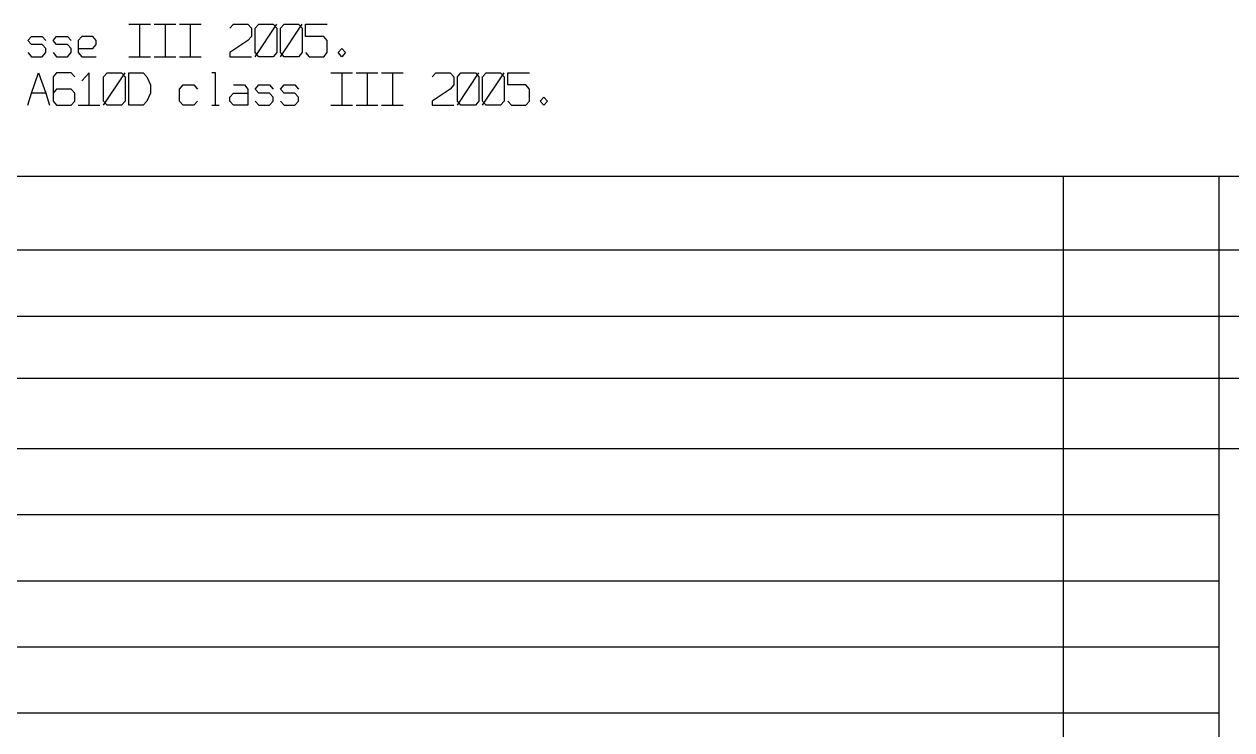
# Model space of a CAD drawing. Extents: x -228 to 961, y -124 to 716.
# Drawn here: x 497.1 to 672.9, y -21.8 to 80.9 of the extents above; entities that cross this region are included whole.
import ezdxf

# ---------------------------------------------------------------- set-up
doc = ezdxf.new("R2010")
doc.units = 0
doc.layers.add('1', color=1, linetype='CONTINUOUS')

msp = doc.modelspace()

# ---------------------------------------------------------------- linework, layer by layer
at = {"layer": '1'}
for p, q in [((512.37, 80.87), (515.52, 80.87)), ((513.95, 80.87), (513.95, 76.14)), ((516.05, 80.87), (519.22, 80.87)), ((517.65, 80.87), (517.65, 76.14)), ((519.75, 80.87), (522.9, 80.87)), ((521.32, 80.87), (521.32, 76.14)), ((527.1, 80.27), (527.62, 80.87)), ((527.62, 80.87), (529.72, 80.87)), ((529.72, 80.87), (530.25, 80.27)), ((530.77, 80.27), (531.3, 80.87)), ((530.77, 76.14), (533.92, 80.87)), ((531.3, 80.87), (533.4, 80.87)), ((533.4, 80.87), (533.92, 80.27)), ((534.45, 80.27), (534.97, 80.87)), ((534.45, 76.14), (537.6, 80.87)), ((534.97, 80.87), (537.07, 80.87)), ((537.07, 80.87), (537.6, 80.27)), ((538.12, 79.09), (538.12, 80.87)), ((538.12, 80.87), (541.27, 80.87)), ((530.25, 80.27), (530.25, 79.09)), ((530.77, 76.74), (530.77, 80.27)), ((533.92, 80.27), (533.92, 76.74)), ((534.45, 76.74), (534.45, 80.27)), ((537.6, 80.27), (537.6, 76.74)), ((497.67, 78.49), (498.2, 79.09)), ((498.2, 77.92), (497.67, 78.49)), ((498.2, 79.09), (499.77, 79.09)), ((499.77, 77.92), (498.2, 77.92)), ((499.77, 79.09), (500.3, 78.49)), ((500.3, 77.32), (499.77, 77.92)), ((501.35, 78.49), (501.87, 79.09)), ((501.87, 77.92), (501.35, 78.49)), ((501.87, 79.09), (503.45, 79.09)), ((503.45, 77.92), (501.87, 77.92)), ((503.45, 79.09), (503.97, 78.49)), ((503.97, 77.32), (503.45, 77.92)), ((505.55, 79.09), (505.02, 78.49)), ((505.02, 78.49), (505.02, 76.74)), ((507.12, 79.09), (505.55, 79.09)), ((507.65, 78.49), (507.12, 79.09)), ((507.12, 77.32), (507.65, 77.92)), ((507.65, 77.92), (507.65, 78.49)), ((529.72, 78.49), (527.1, 76.74)), ((530.25, 79.09), (529.72, 78.49)), ((540.75, 79.09), (538.12, 79.09)), ((541.27, 78.49), (540.75, 79.09)), ((541.27, 76.74), (541.27, 78.49)), ((497.67, 76.74), (498.2, 76.14)), ((498.2, 76.14), (499.77, 76.14)), ((499.77, 76.14), (500.3, 76.74)), ((500.3, 76.74), (500.3, 77.32)), ((501.35, 76.74), (501.87, 76.14)), ((501.87, 76.14), (503.45, 76.14)), ((503.45, 76.14), (503.97, 76.74)), ((503.97, 76.74), (503.97, 77.32)), ((505.02, 77.32), (507.12, 77.32)), ((505.02, 76.74), (505.55, 76.14)), ((505.55, 76.14), (507.65, 76.14)), ((512.37, 76.14), (515.52, 76.14)), ((516.05, 76.14), (519.22, 76.14)), ((519.75, 76.14), (522.9, 76.14)), ((527.1, 76.74), (527.1, 76.14)), ((527.1, 76.14), (530.25, 76.14)), ((531.3, 76.14), (530.77, 76.74)), ((533.4, 76.14), (531.3, 76.14)), ((533.92, 76.74), (533.4, 76.14)), ((534.97, 76.14), (534.45, 76.74)), ((537.07, 76.14), (534.97, 76.14)), ((537.6, 76.74), (537.07, 76.14)), ((538.12, 76.74), (538.65, 76.14)), ((538.65, 76.14), (540.75, 76.14)), ((540.75, 76.14), (541.27, 76.74)), ((542.85, 76.74), (543.37, 77.32)), ((543.37, 76.14), (542.85, 76.74)), ((543.37, 77.32), (543.9, 76.74)), ((543.9, 76.74), (543.37, 76.14)), ((498.2, 70.84), (499.25, 73.79)), ((499.25, 73.79), (500.3, 70.84)), ((501.87, 73.79), (501.35, 73.19)), ((501.35, 73.19), (501.35, 69.67)), ((503.97, 73.79), (501.87, 73.79)), ((504.5, 73.19), (503.97, 73.79)), ((506.6, 73.79), (505.55, 72.62)), ((506.6, 69.07), (506.6, 73.79)), ((508.7, 73.19), (509.22, 73.79)), ((508.7, 69.07), (511.85, 73.79)), ((508.7, 69.67), (508.7, 73.19)), ((509.22, 73.79), (511.32, 73.79)), ((511.32, 73.79), (511.85, 73.19)), ((511.85, 73.19), (511.85, 69.67)), ((512.37, 69.07), (512.37, 73.79)), ((512.37, 73.79), (514.47, 73.79)), ((514.47, 73.79), (515, 73.19)), ((515, 73.19), (515.52, 72.02)), ((525, 73.79), (524.47, 73.79)), ((525, 69.07), (525, 73.79)), ((541.8, 73.79), (544.95, 73.79)), ((543.37, 73.79), (543.37, 69.07)), ((545.47, 73.79), (548.65, 73.79)), ((547.05, 73.79), (547.05, 69.07)), ((549.17, 73.79), (552.32, 73.79)), ((550.75, 73.79), (550.75, 69.07)), ((556.52, 73.19), (557.05, 73.79)), ((557.05, 73.79), (559.15, 73.79)), ((559.15, 73.79), (559.67, 73.19)), ((559.67, 73.19), (559.67, 72.02)), ((560.2, 73.19), (560.72, 73.79)), ((560.2, 69.07), (563.35, 73.79)), ((560.2, 69.67), (560.2, 73.19)), ((560.72, 73.79), (562.82, 73.79)), ((562.82, 73.79), (563.35, 73.19)), ((563.35, 73.19), (563.35, 69.67)), ((563.87, 73.19), (564.4, 73.79)), ((563.87, 69.07), (567.02, 73.79)), ((563.87, 69.67), (563.87, 73.19)), ((564.4, 73.79), (566.5, 73.79)), ((566.5, 73.79), (567.02, 73.19)), ((567.02, 73.19), (567.02, 69.67)), ((567.55, 72.02), (567.55, 73.79)), ((567.55, 73.79), (570.7, 73.79)), ((497.67, 69.07), (498.2, 70.84)), ((500.3, 70.84), (498.2, 70.84)), ((500.3, 70.84), (500.82, 69.07)), ((501.87, 71.42), (501.35, 70.84)), ((503.97, 71.42), (501.87, 71.42)), ((504.5, 70.84), (503.97, 71.42)), ((504.5, 69.67), (504.5, 70.84)), ((515.52, 70.84), (515, 69.67)), ((515.52, 72.02), (515.52, 70.84)), ((519.75, 71.42), (520.27, 72.02)), ((519.75, 69.67), (519.75, 71.42)), ((520.27, 72.02), (521.85, 72.02)), ((521.85, 72.02), (522.37, 71.42)), ((527.1, 70.24), (527.62, 70.84)), ((527.62, 72.02), (529.2, 72.02)), ((527.62, 70.84), (529.72, 70.84)), ((529.2, 72.02), (529.72, 71.42)), ((529.72, 71.42), (529.72, 69.07)), ((530.77, 71.42), (531.3, 72.02)), ((531.3, 70.84), (530.77, 71.42)), ((531.3, 72.02), (532.87, 72.02)), ((532.87, 70.84), (531.3, 70.84)), ((532.87, 72.02), (533.4, 71.42)), ((533.4, 70.24), (532.87, 70.84)), ((534.45, 71.42), (534.97, 72.02)), ((534.97, 70.84), (534.45, 71.42)), ((534.97, 72.02), (536.55, 72.02)), ((536.55, 70.84), (534.97, 70.84)), ((536.55, 72.02), (537.07, 71.42)), ((537.07, 70.24), (536.55, 70.84)), ((559.15, 71.42), (556.52, 69.67)), ((559.67, 72.02), (559.15, 71.42)), ((570.17, 72.02), (567.55, 72.02)), ((570.7, 71.42), (570.17, 72.02)), ((570.7, 69.67), (570.7, 71.42)), ((501.35, 69.67), (501.87, 69.07)), ((501.87, 69.07), (503.97, 69.07)), ((503.97, 69.07), (504.5, 69.67)), ((505.02, 69.07), (508.17, 69.07)), ((509.22, 69.07), (508.7, 69.67)), ((511.32, 69.07), (509.22, 69.07)), ((511.85, 69.67), (511.32, 69.07)), ((514.47, 69.07), (512.37, 69.07)), ((515, 69.67), (514.47, 69.07)), ((520.27, 69.07), (519.75, 69.67)), ((521.85, 69.07), (520.27, 69.07)), ((522.37, 69.67), (521.85, 69.07)), ((524.47, 69.07), (525.52, 69.07)), ((527.1, 69.67), (527.1, 70.24)), ((527.62, 69.07), (527.1, 69.67)), ((529.72, 69.07), (527.62, 69.07)), ((530.77, 69.67), (531.3, 69.07)), ((531.3, 69.07), (532.87, 69.07)), ((532.87, 69.07), (533.4, 69.67)), ((533.4, 69.67), (533.4, 70.24)), ((534.45, 69.67), (534.97, 69.07)), ((534.97, 69.07), (536.55, 69.07)), ((536.55, 69.07), (537.07, 69.67)), ((537.07, 69.67), (537.07, 70.24)), ((541.8, 69.07), (544.95, 69.07)), ((545.47, 69.07), (548.65, 69.07)), ((549.17, 69.07), (552.32, 69.07)), ((556.52, 69.67), (556.52, 69.07)), ((556.52, 69.07), (559.67, 69.07)), ((560.72, 69.07), (560.2, 69.67)), ((562.82, 69.07), (560.72, 69.07)), ((563.35, 69.67), (562.82, 69.07)), ((564.4, 69.07), (563.87, 69.67)), ((566.5, 69.07), (564.4, 69.07)), ((567.02, 69.67), (566.5, 69.07)), ((567.55, 69.67), (568.07, 69.07)), ((568.07, 69.07), (570.17, 69.07)), ((570.17, 69.07), (570.7, 69.67)), ((572.27, 69.67), (572.8, 70.24)), ((572.8, 69.07), (572.27, 69.67)), ((572.8, 70.24), (573.32, 69.67)), ((573.32, 69.67), (572.8, 69.07)), ((934.22, 58.72), (388.17, 58.72)), ((648.45, -77.07), (648.45, 58.73)), ((671.1, -99.71), (671.1, 58.72)), ((934.22, 47.98), (388.17, 47.98)), ((934.22, 38.35), (388.17, 38.35)), ((934.5, 29.3), (388.45, 29.3)), ((388.17, 19.13), (671.1, 19.13)), ((671.1, 19.12), (934.22, 19.12)), ((388.17, 9.5), (671.1, 9.5)), ((388.17, -0.12), (671.1, -0.12)), ((388.17, -9.75), (671.1, -9.75)), ((388.17, -19.35), (671.1, -19.35))]:
    msp.add_line(p, q, dxfattribs=at)

doc.saveas('drawing.dxf')
